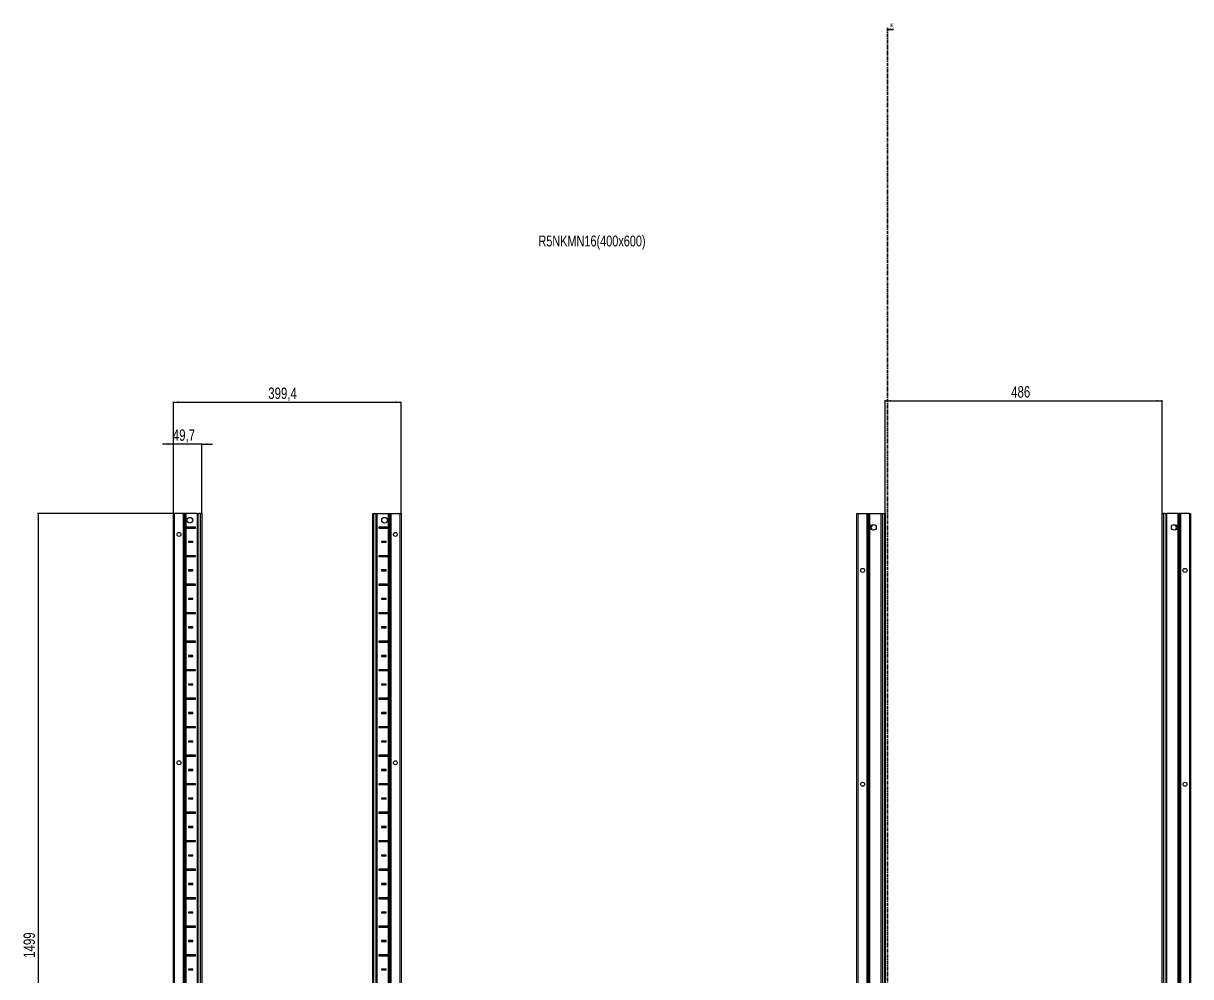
# Model space of a CAD drawing. Header units: millimetres. Extents: x -199 to 3654, y -1847 to 1507.
# Drawn here: x -199 to 1849, y -165 to 1507 of the extents above; entities that cross this region are included whole.
import ezdxf

# ---------------------------------------------------------------- set-up
doc = ezdxf.new("R2010")
doc.units = ezdxf.units.MM
doc.linetypes.add('CENTER', pattern=[10.16, 6.35, -1.27, 1.27, -1.27])
doc.layers.add('FORMAT', color=7, linetype='Continuous')
doc.styles.add('SLDTEXTSTYLE0', font='TXT', dxfattribs={"width": 0.75})
doc.dimstyles.new('SLDDIMSTYLE0', dxfattribs={"dimtxt": 20, "dimasz": 10, "dimexe": 0, "dimexo": 0.0625, "dimgap": 5, "dimtad": 2, "dimdec": 1, "dimrnd": 1e-09, "dimzin": 12, "dimdsep": 46, "dimtxsty": 'SLDTEXTSTYLE0', "dimsah": 1, "dimcen": 0.09, "dimadec": 0, "dimazin": 3, "dimtfac": 1, "dimtofl": 0, "dimtmove": 0, "dimatfit": 3, "dimfxl": 0, "dimfrac": 2, "dimtolj": 1, "dimtzin": 12, "dimarcsym": 0})
doc.dimstyles.new('SLDDIMSTYLE1', dxfattribs={"dimtxt": 20, "dimasz": 10, "dimexe": 0, "dimexo": 0.0625, "dimgap": 5, "dimtad": 2, "dimdec": 1, "dimrnd": 1e-09, "dimzin": 12, "dimdsep": 46, "dimtxsty": 'SLDTEXTSTYLE0', "dimsah": 1, "dimcen": 0.09, "dimadec": 0, "dimazin": 3, "dimtfac": 1, "dimtmove": 0, "dimatfit": 0, "dimfxl": 0, "dimfrac": 2, "dimtolj": 1, "dimtzin": 12, "dimarcsym": 0})

# ---------------------------------------------------------------- blocks, each defined once
blk = doc.blocks.new('_D')
at = {"layer": 'FORMAT'}
for p, q in [((86.4, 647.2), (-174.2, 647.2)), ((-173.2, 647.2), (-173.2, -851.8)), ((86.4, -851.8), (-174.2, -851.8))]:
    blk.add_line(p, q, dxfattribs=at)
for points in [[(-173.2, 647.2), (-174.7, 637.2), (-171.6, 637.2)], [(-173.2, -851.8), (-171.6, -841.8), (-174.7, -841.8)]]:
    blk.add_solid(points, dxfattribs=at)
at = {"layer": 'FORMAT', "insert": (-198.9, -131.8), "char_height": 20, "attachment_point": 1, "rotation": 90, "style": 'SLDTEXTSTYLE0'}
blk.add_mtext('1499', dxfattribs=at)
blk = doc.blocks.new('_D_1')
at = {"layer": 'FORMAT'}
for p, q in [((64, 647.2), (64, 843.6)), ((64, 842.6), (463.4, 842.6)), ((463.4, 647.2), (463.4, 843.6))]:
    blk.add_line(p, q, dxfattribs=at)
for points in [[(64, 842.6), (74, 841.1), (74, 844.2)], [(463.4, 842.6), (453.4, 844.2), (453.4, 841.1)]]:
    blk.add_solid(points, dxfattribs=at)
at = {"layer": 'FORMAT', "insert": (230.4, 868.4), "char_height": 20, "attachment_point": 1, "style": 'SLDTEXTSTYLE0'}
blk.add_mtext('399,4', dxfattribs=at)
blk = doc.blocks.new('_D_2')
at = {"layer": 'FORMAT'}
for p, q in [((64, 769.2), (44.7, 769.2)), ((64, 647.2), (64, 770.2)), ((113.7, 769.2), (64, 769.2)), ((113.7, 647.2), (113.7, 770.2)), ((113.7, 769.2), (132.9, 769.2))]:
    blk.add_line(p, q, dxfattribs=at)
for points in [[(64, 769.2), (54, 770.7), (54, 767.7)], [(113.7, 769.2), (123.7, 767.7), (123.7, 770.7)]]:
    blk.add_solid(points, dxfattribs=at)
at = {"layer": 'FORMAT', "insert": (63, 795), "char_height": 20, "attachment_point": 1, "style": 'SLDTEXTSTYLE0'}
blk.add_mtext('49,7', dxfattribs=at)
blk = doc.blocks.new('_D_4')
at = {"layer": 'FORMAT'}
for p, q in [((1313, 647.2), (1313, 846)), ((1313, 845), (1799, 845)), ((1799, 647.2), (1799, 846))]:
    blk.add_line(p, q, dxfattribs=at)
for points in [[(1313, 845), (1323, 843.5), (1323, 846.5)], [(1799, 845), (1789, 846.5), (1789, 843.5)]]:
    blk.add_solid(points, dxfattribs=at)
at = {"layer": 'FORMAT', "insert": (1533.8, 870.8), "char_height": 20, "attachment_point": 1, "style": 'SLDTEXTSTYLE0'}
blk.add_mtext('486', dxfattribs=at)

msp = doc.modelspace()

# ---------------------------------------------------------------- linework, layer by layer
at = {"color": 7, "linetype": 'CENTER', "lineweight": 35}
msp.add_line((1316.72, 1499.09), (1316.72, -1103.67), dxfattribs=at)
at = {"color": 7, "linetype": 'Continuous', "lineweight": 35}
msp.add_line((1327.36, 1496.09), (1316.72, 1496.09), dxfattribs=at)
at = {"color": 7, "linetype": 'Continuous', "lineweight": 25}
for p, q in [((63.98, -851.79), (63.98, 647.21)), ((63.98, 647.21), (65.98, 647.21)), ((81.33, 647.21), (65.98, 647.21)), ((81.33, 647.21), (81.98, 647.21)), ((81.98, -851.79), (81.98, 647.21)), ((81.98, 647.21), (82.56, 647.21)), ((83.77, 647.21), (82.56, 647.21)), ((83.77, -851.79), (83.77, 647.21)), ((83.8, 647.21), (83.77, 647.21)), ((83.8, -851.79), (83.8, 647.21)), ((85.01, 647.21), (83.8, 647.21)), ((85.01, 647.21), (86.42, 647.21)), ((105.83, 647.21), (86.42, 647.21)), ((105.83, 647.21), (106.48, 647.21)), ((106.48, -851.79), (106.48, 647.21)), ((106.48, 647.21), (108.48, 647.21)), ((111.68, 647.21), (108.48, 647.21)), ((111.68, 647.21), (113.68, 647.21)), ((113.68, 647.21), (113.68, -851.79)), ((413.68, -851.79), (413.68, 647.21)), ((413.68, 647.21), (415.68, 647.21)), ((415.68, 647.21), (418.88, 647.21)), ((418.88, 647.21), (420.88, 647.21)), ((420.88, 647.21), (420.88, -851.79)), ((420.88, 647.21), (421.53, 647.21)), ((421.53, 647.21), (440.93, 647.21)), ((440.93, 647.21), (442.34, 647.21)), ((442.34, 647.21), (443.55, 647.21)), ((443.55, 647.21), (443.55, -851.79)), ((443.55, 647.21), (443.58, 647.21)), ((443.58, 647.21), (443.58, -851.79)), ((443.58, 647.21), (444.79, 647.21)), ((444.79, 647.21), (445.38, 647.21)), ((445.38, 647.21), (445.38, -851.79)), ((445.38, 647.21), (446.03, 647.21)), ((446.03, 647.21), (461.38, 647.21)), ((461.38, 647.21), (463.38, 647.21)), ((463.38, 647.21), (463.38, -851.79)), ((1263.29, -851.79), (1263.29, 647.21)), ((1263.29, 647.21), (1265.29, 647.21)), ((1265.29, 647.21), (1280.64, 647.21)), ((1280.64, 647.21), (1281.29, 647.21)), ((1281.29, 623.46), (1281.29, 647.21)), ((1281.29, 647.21), (1281.87, 647.21)), ((1281.87, 647.21), (1283.08, 647.21)), ((1283.08, 647.21), (1283.08, -851.79)), ((1283.08, 647.21), (1283.11, 647.21)), ((1283.11, 647.21), (1283.11, -851.79)), ((1283.11, 647.21), (1284.32, 647.21)), ((1284.32, 647.21), (1285.73, 647.21)), ((1285.73, 647.21), (1305.14, 647.21)), ((1305.14, 647.21), (1305.79, 647.21)), ((1305.79, -851.79), (1305.79, 647.21)), ((1305.79, 647.21), (1307.79, 647.21)), ((1307.79, 647.21), (1310.99, 647.21)), ((1310.99, 647.21), (1312.99, 647.21)), ((1312.99, 647.21), (1312.99, -851.79)), ((1798.99, -851.79), (1798.99, 647.21)), ((1798.99, 647.21), (1800.99, 647.21)), ((1804.19, 647.21), (1800.99, 647.21)), ((1804.19, 647.21), (1806.19, 647.21)), ((1806.19, 647.21), (1806.19, -851.79)), ((1806.19, 647.21), (1806.84, 647.21)), ((1826.24, 647.21), (1806.84, 647.21)), ((1826.24, 647.21), (1827.65, 647.21)), ((1828.86, 647.21), (1827.65, 647.21)), ((1828.86, -851.79), (1828.86, 647.21)), ((1828.89, 647.21), (1828.86, 647.21)), ((1828.89, -851.79), (1828.89, 647.21)), ((1830.1, 647.21), (1828.89, 647.21)), ((1830.1, 647.21), (1830.69, 647.21)), ((1830.69, 647.21), (1830.69, 623.46)), ((1830.69, 647.21), (1831.34, 647.21)), ((1846.69, 647.21), (1831.34, 647.21)), ((1846.69, 647.21), (1848.69, 647.21)), ((1848.69, 647.21), (1848.69, -851.79)), ((85.93, 623.35), (85.93, 622.06)), ((86.58, 622.71), (85.93, 623.35)), ((86.58, 622.71), (85.93, 622.06)), ((102.83, 623.46), (86.42, 623.46)), ((86.42, 621.96), (102.83, 621.96)), ((102.08, 622.71), (86.58, 622.71)), ((102.08, 622.71), (102.83, 623.46)), ((102.08, 622.71), (102.83, 621.96)), ((102.83, 621.96), (102.83, 623.46)), ((440.93, 623.46), (424.53, 623.46)), ((424.53, 623.46), (424.53, 621.96)), ((425.28, 622.71), (424.53, 623.46)), ((425.28, 622.71), (424.53, 621.96)), ((424.53, 621.96), (440.93, 621.96)), ((425.28, 622.71), (440.78, 622.71)), ((440.78, 622.71), (441.42, 623.35)), ((440.78, 622.71), (441.42, 622.06)), ((441.42, 622.06), (441.42, 623.35)), ((1281.35, 623.35), (1281.29, 623.46)), ((1281.29, 623.46), (1281.29, 621.96)), ((1281.29, 621.96), (1281.35, 622.06)), ((1281.29, 573.46), (1281.29, 621.96)), ((1281.35, 622.06), (1281.35, 623.35)), ((1291.34, 627.73), (1291.34, 628.14)), ((1820.64, 628.14), (1820.64, 627.73)), ((1830.69, 623.46), (1830.62, 623.35)), ((1830.62, 623.35), (1830.62, 622.06)), ((1830.62, 622.06), (1830.69, 621.96)), ((1830.69, 621.96), (1830.69, 623.46)), ((1830.69, 621.96), (1830.69, 573.46)), ((98.33, 598.46), (90.33, 598.46)), ((90.33, 598.46), (90.33, 596.96)), ((91.08, 597.71), (90.33, 598.46)), ((91.08, 597.71), (90.33, 596.96)), ((90.33, 596.96), (98.33, 596.96)), ((97.58, 597.71), (91.08, 597.71)), ((97.58, 597.71), (98.33, 598.46)), ((97.58, 597.71), (98.33, 596.96)), ((98.33, 596.96), (98.33, 598.46)), ((429.78, 597.71), (429.03, 598.46)), ((437.03, 598.46), (429.03, 598.46)), ((429.03, 598.46), (429.03, 596.96)), ((429.78, 597.71), (429.03, 596.96)), ((429.03, 596.96), (437.03, 596.96)), ((429.78, 597.71), (436.28, 597.71)), ((436.28, 597.71), (437.03, 598.46)), ((436.28, 597.71), (437.03, 596.96)), ((437.03, 596.96), (437.03, 598.46)), ((102.83, 573.46), (86.42, 573.46)), ((102.08, 572.71), (102.83, 573.46)), ((102.83, 571.96), (102.83, 573.46)), ((425.28, 572.71), (424.53, 573.46)), ((440.93, 573.46), (424.53, 573.46)), ((424.53, 573.46), (424.53, 571.96)), ((1281.35, 573.35), (1281.29, 573.46)), ((1281.29, 573.46), (1281.29, 571.96)), ((1830.69, 573.46), (1830.62, 573.35)), ((1830.69, 571.96), (1830.69, 573.46)), ((85.93, 573.35), (85.93, 572.06)), ((86.58, 572.71), (85.93, 573.35)), ((86.58, 572.71), (85.93, 572.06)), ((86.42, 571.96), (102.83, 571.96)), ((102.08, 572.71), (86.58, 572.71)), ((102.08, 572.71), (102.83, 571.96)), ((425.28, 572.71), (424.53, 571.96)), ((424.53, 571.96), (440.93, 571.96)), ((425.28, 572.71), (440.78, 572.71)), ((440.78, 572.71), (441.42, 573.35)), ((440.78, 572.71), (441.42, 572.06)), ((441.42, 572.06), (441.42, 573.35)), ((1281.29, 571.96), (1281.35, 572.06)), ((1281.29, 523.46), (1281.29, 571.96)), ((1281.35, 572.06), (1281.35, 573.35)), ((1830.62, 573.35), (1830.62, 572.06)), ((1830.62, 572.06), (1830.69, 571.96)), ((1830.69, 571.96), (1830.69, 523.46)), ((98.33, 548.46), (90.33, 548.46)), ((90.33, 548.46), (90.33, 546.96)), ((91.08, 547.71), (90.33, 548.46)), ((91.08, 547.71), (90.33, 546.96)), ((90.33, 546.96), (98.33, 546.96)), ((97.58, 547.71), (91.08, 547.71)), ((97.58, 547.71), (98.33, 548.46)), ((97.58, 547.71), (98.33, 546.96)), ((98.33, 546.96), (98.33, 548.46)), ((429.78, 547.71), (429.03, 548.46)), ((429.03, 548.46), (429.03, 546.96)), ((437.03, 548.46), (429.03, 548.46)), ((429.78, 547.71), (429.03, 546.96)), ((429.03, 546.96), (437.03, 546.96)), ((429.78, 547.71), (436.28, 547.71)), ((436.28, 547.71), (437.03, 548.46)), ((436.28, 547.71), (437.03, 546.96)), ((437.03, 546.96), (437.03, 548.46)), ((85.93, 523.35), (85.93, 522.06)), ((86.58, 522.71), (85.93, 523.35)), ((86.58, 522.71), (85.93, 522.06)), ((102.83, 523.46), (86.42, 523.46)), ((86.42, 521.96), (102.83, 521.96)), ((102.08, 522.71), (86.58, 522.71)), ((102.08, 522.71), (102.83, 523.46)), ((102.08, 522.71), (102.83, 521.96)), ((102.83, 521.96), (102.83, 523.46)), ((425.28, 522.71), (424.53, 523.46)), ((440.93, 523.46), (424.53, 523.46)), ((424.53, 523.46), (424.53, 521.96)), ((425.28, 522.71), (424.53, 521.96)), ((424.53, 521.96), (440.93, 521.96)), ((425.28, 522.71), (440.78, 522.71)), ((440.78, 522.71), (441.42, 523.35)), ((440.78, 522.71), (441.42, 522.06)), ((441.42, 522.06), (441.42, 523.35)), ((1281.35, 523.35), (1281.29, 523.46)), ((1281.29, 523.46), (1281.29, 521.96)), ((1281.29, 521.96), (1281.35, 522.06)), ((1281.29, 473.46), (1281.29, 521.96)), ((1281.35, 522.06), (1281.35, 523.35)), ((1830.69, 523.46), (1830.62, 523.35)), ((1830.62, 523.35), (1830.62, 522.06)), ((1830.62, 522.06), (1830.69, 521.96)), ((1830.69, 521.96), (1830.69, 523.46)), ((1830.69, 521.96), (1830.69, 473.46)), ((98.33, 498.46), (90.33, 498.46)), ((90.33, 498.46), (90.33, 496.96)), ((91.08, 497.71), (90.33, 498.46)), ((91.08, 497.71), (90.33, 496.96)), ((90.33, 496.96), (98.33, 496.96)), ((97.58, 497.71), (91.08, 497.71)), ((97.58, 497.71), (98.33, 498.46)), ((97.58, 497.71), (98.33, 496.96)), ((98.33, 496.96), (98.33, 498.46)), ((429.78, 497.71), (429.03, 498.46)), ((437.03, 498.46), (429.03, 498.46)), ((429.03, 498.46), (429.03, 496.96)), ((429.78, 497.71), (429.03, 496.96)), ((429.03, 496.96), (437.03, 496.96)), ((429.78, 497.71), (436.28, 497.71)), ((436.28, 497.71), (437.03, 498.46)), ((436.28, 497.71), (437.03, 496.96)), ((437.03, 496.96), (437.03, 498.46)), ((85.93, 473.35), (85.93, 472.06)), ((86.58, 472.71), (85.93, 473.35)), ((86.58, 472.71), (85.93, 472.06)), ((102.83, 473.46), (86.42, 473.46)), ((86.42, 471.96), (102.83, 471.96)), ((102.08, 472.71), (86.58, 472.71)), ((102.08, 472.71), (102.83, 473.46)), ((102.08, 472.71), (102.83, 471.96)), ((102.83, 471.96), (102.83, 473.46)), ((440.93, 473.46), (424.53, 473.46)), ((424.53, 473.46), (424.53, 471.96)), ((425.28, 472.71), (424.53, 473.46)), ((425.28, 472.71), (424.53, 471.96)), ((424.53, 471.96), (440.93, 471.96)), ((425.28, 472.71), (440.78, 472.71)), ((440.78, 472.71), (441.42, 473.35)), ((440.78, 472.71), (441.42, 472.06)), ((441.42, 472.06), (441.42, 473.35)), ((1281.35, 473.35), (1281.29, 473.46)), ((1281.29, 473.46), (1281.29, 471.96)), ((1281.29, 471.96), (1281.35, 472.06)), ((1281.29, 423.46), (1281.29, 471.96)), ((1281.35, 472.06), (1281.35, 473.35)), ((1830.69, 473.46), (1830.62, 473.35)), ((1830.62, 473.35), (1830.62, 472.06)), ((1830.62, 472.06), (1830.69, 471.96)), ((1830.69, 471.96), (1830.69, 473.46)), ((1830.69, 471.96), (1830.69, 423.46)), ((98.33, 448.46), (90.33, 448.46)), ((90.33, 448.46), (90.33, 446.96)), ((91.08, 447.71), (90.33, 448.46)), ((91.08, 447.71), (90.33, 446.96)), ((90.33, 446.96), (98.33, 446.96)), ((97.58, 447.71), (91.08, 447.71)), ((97.58, 447.71), (98.33, 448.46)), ((97.58, 447.71), (98.33, 446.96)), ((98.33, 446.96), (98.33, 448.46)), ((437.03, 448.46), (429.03, 448.46)), ((429.03, 448.46), (429.03, 446.96)), ((429.78, 447.71), (429.03, 448.46)), ((429.78, 447.71), (429.03, 446.96)), ((429.03, 446.96), (437.03, 446.96)), ((429.78, 447.71), (436.28, 447.71)), ((436.28, 447.71), (437.03, 448.46)), ((436.28, 447.71), (437.03, 446.96)), ((437.03, 446.96), (437.03, 448.46)), ((85.93, 423.35), (85.93, 422.06)), ((86.58, 422.71), (85.93, 423.35)), ((86.58, 422.71), (85.93, 422.06)), ((102.83, 423.46), (86.42, 423.46)), ((86.42, 421.96), (102.83, 421.96)), ((102.08, 422.71), (86.58, 422.71)), ((102.08, 422.71), (102.83, 423.46)), ((102.08, 422.71), (102.83, 421.96)), ((102.83, 421.96), (102.83, 423.46)), ((440.93, 423.46), (424.53, 423.46)), ((424.53, 423.46), (424.53, 421.96)), ((425.28, 422.71), (424.53, 423.46)), ((425.28, 422.71), (424.53, 421.96)), ((424.53, 421.96), (440.93, 421.96)), ((425.28, 422.71), (440.78, 422.71)), ((440.78, 422.71), (441.42, 423.35)), ((440.78, 422.71), (441.42, 422.06)), ((441.42, 422.06), (441.42, 423.35)), ((1281.35, 423.35), (1281.29, 423.46)), ((1281.29, 423.46), (1281.29, 421.96)), ((1281.29, 421.96), (1281.35, 422.06)), ((1281.29, 373.46), (1281.29, 421.96)), ((1281.35, 422.06), (1281.35, 423.35)), ((1830.69, 423.46), (1830.62, 423.35)), ((1830.62, 423.35), (1830.62, 422.06)), ((1830.62, 422.06), (1830.69, 421.96)), ((1830.69, 421.96), (1830.69, 423.46)), ((1830.69, 421.96), (1830.69, 373.46)), ((98.33, 398.46), (90.33, 398.46)), ((90.33, 398.46), (90.33, 396.96)), ((91.08, 397.71), (90.33, 398.46)), ((91.08, 397.71), (90.33, 396.96)), ((90.33, 396.96), (98.33, 396.96)), ((97.58, 397.71), (91.08, 397.71)), ((97.58, 397.71), (98.33, 398.46)), ((97.58, 397.71), (98.33, 396.96)), ((98.33, 396.96), (98.33, 398.46)), ((437.03, 398.46), (429.03, 398.46)), ((429.03, 398.46), (429.03, 396.96)), ((429.78, 397.71), (429.03, 398.46)), ((429.78, 397.71), (429.03, 396.96)), ((429.03, 396.96), (437.03, 396.96)), ((429.78, 397.71), (436.28, 397.71)), ((436.28, 397.71), (437.03, 398.46)), ((436.28, 397.71), (437.03, 396.96)), ((437.03, 396.96), (437.03, 398.46)), ((85.93, 373.35), (85.93, 372.06)), ((86.58, 372.71), (85.93, 373.35)), ((86.58, 372.71), (85.93, 372.06)), ((102.83, 373.46), (86.42, 373.46)), ((86.42, 371.96), (102.83, 371.96)), ((102.08, 372.71), (86.58, 372.71)), ((102.08, 372.71), (102.83, 373.46)), ((102.08, 372.71), (102.83, 371.96)), ((102.83, 371.96), (102.83, 373.46)), ((440.93, 373.46), (424.53, 373.46)), ((424.53, 373.46), (424.53, 371.96)), ((425.28, 372.71), (424.53, 373.46)), ((425.28, 372.71), (424.53, 371.96)), ((424.53, 371.96), (440.93, 371.96)), ((425.28, 372.71), (440.78, 372.71)), ((440.78, 372.71), (441.42, 373.35)), ((440.78, 372.71), (441.42, 372.06)), ((441.42, 372.06), (441.42, 373.35)), ((1281.35, 373.35), (1281.29, 373.46)), ((1281.29, 373.46), (1281.29, 371.96)), ((1281.29, 371.96), (1281.35, 372.06)), ((1281.29, 323.46), (1281.29, 371.96)), ((1281.35, 372.06), (1281.35, 373.35)), ((1830.69, 373.46), (1830.62, 373.35)), ((1830.62, 373.35), (1830.62, 372.06)), ((1830.62, 372.06), (1830.69, 371.96)), ((1830.69, 371.96), (1830.69, 373.46)), ((1830.69, 371.96), (1830.69, 323.46)), ((98.33, 348.46), (90.33, 348.46)), ((90.33, 348.46), (90.33, 346.96)), ((91.08, 347.71), (90.33, 348.46)), ((97.58, 347.71), (98.33, 348.46)), ((98.33, 346.96), (98.33, 348.46)), ((437.03, 348.46), (429.03, 348.46)), ((429.03, 348.46), (429.03, 346.96)), ((429.78, 347.71), (429.03, 348.46)), ((436.28, 347.71), (437.03, 348.46)), ((437.03, 346.96), (437.03, 348.46)), ((91.08, 347.71), (90.33, 346.96)), ((90.33, 346.96), (98.33, 346.96)), ((97.58, 347.71), (91.08, 347.71)), ((97.58, 347.71), (98.33, 346.96)), ((429.78, 347.71), (429.03, 346.96)), ((429.03, 346.96), (437.03, 346.96)), ((429.78, 347.71), (436.28, 347.71)), ((436.28, 347.71), (437.03, 346.96)), ((85.93, 323.35), (85.93, 322.06)), ((86.58, 322.71), (85.93, 323.35)), ((86.58, 322.71), (85.93, 322.06)), ((102.83, 323.46), (86.42, 323.46)), ((86.42, 321.96), (102.83, 321.96)), ((102.08, 322.71), (86.58, 322.71)), ((102.08, 322.71), (102.83, 323.46)), ((102.08, 322.71), (102.83, 321.96)), ((102.83, 321.96), (102.83, 323.46)), ((440.93, 323.46), (424.53, 323.46)), ((424.53, 323.46), (424.53, 321.96)), ((425.28, 322.71), (424.53, 323.46)), ((425.28, 322.71), (424.53, 321.96)), ((424.53, 321.96), (440.93, 321.96)), ((425.28, 322.71), (440.78, 322.71)), ((440.78, 322.71), (441.42, 323.35)), ((440.78, 322.71), (441.42, 322.06)), ((441.42, 322.06), (441.42, 323.35)), ((1281.35, 323.35), (1281.29, 323.46)), ((1281.29, 323.46), (1281.29, 321.96)), ((1281.29, 321.96), (1281.35, 322.06)), ((1281.29, 273.46), (1281.29, 321.96)), ((1281.35, 322.06), (1281.35, 323.35)), ((1830.69, 323.46), (1830.62, 323.35)), ((1830.62, 323.35), (1830.62, 322.06)), ((1830.62, 322.06), (1830.69, 321.96)), ((1830.69, 321.96), (1830.69, 323.46)), ((1830.69, 321.96), (1830.69, 273.46)), ((98.33, 298.46), (90.33, 298.46)), ((90.33, 298.46), (90.33, 296.96)), ((91.08, 297.71), (90.33, 298.46)), ((91.08, 297.71), (90.33, 296.96)), ((90.33, 296.96), (98.33, 296.96)), ((97.58, 297.71), (91.08, 297.71)), ((97.58, 297.71), (98.33, 298.46)), ((97.58, 297.71), (98.33, 296.96)), ((98.33, 296.96), (98.33, 298.46)), ((437.03, 298.46), (429.03, 298.46)), ((429.03, 298.46), (429.03, 296.96)), ((429.78, 297.71), (429.03, 298.46)), ((429.78, 297.71), (429.03, 296.96)), ((429.03, 296.96), (437.03, 296.96)), ((429.78, 297.71), (436.28, 297.71)), ((436.28, 297.71), (437.03, 298.46)), ((436.28, 297.71), (437.03, 296.96)), ((437.03, 296.96), (437.03, 298.46)), ((85.93, 273.35), (85.93, 272.06)), ((86.58, 272.71), (85.93, 273.35)), ((86.58, 272.71), (85.93, 272.06)), ((102.83, 273.46), (86.42, 273.46)), ((86.42, 271.96), (102.83, 271.96)), ((102.08, 272.71), (86.58, 272.71)), ((102.08, 272.71), (102.83, 273.46)), ((102.08, 272.71), (102.83, 271.96)), ((102.83, 271.96), (102.83, 273.46)), ((440.93, 273.46), (424.53, 273.46)), ((424.53, 273.46), (424.53, 271.96)), ((425.28, 272.71), (424.53, 273.46)), ((425.28, 272.71), (424.53, 271.96)), ((424.53, 271.96), (440.93, 271.96)), ((425.28, 272.71), (440.78, 272.71)), ((440.78, 272.71), (441.42, 273.35)), ((440.78, 272.71), (441.42, 272.06)), ((441.42, 272.06), (441.42, 273.35)), ((1281.35, 273.35), (1281.29, 273.46)), ((1281.29, 273.46), (1281.29, 271.96)), ((1281.29, 271.96), (1281.35, 272.06)), ((1281.29, 223.46), (1281.29, 271.96)), ((1281.35, 272.06), (1281.35, 273.35)), ((1830.69, 273.46), (1830.62, 273.35)), ((1830.62, 273.35), (1830.62, 272.06)), ((1830.62, 272.06), (1830.69, 271.96)), ((1830.69, 271.96), (1830.69, 273.46)), ((1830.69, 271.96), (1830.69, 223.46)), ((98.33, 248.46), (90.33, 248.46)), ((90.33, 248.46), (90.33, 246.96)), ((91.08, 247.71), (90.33, 248.46)), ((91.08, 247.71), (90.33, 246.96)), ((90.33, 246.96), (98.33, 246.96)), ((97.58, 247.71), (91.08, 247.71)), ((97.58, 247.71), (98.33, 248.46)), ((97.58, 247.71), (98.33, 246.96)), ((98.33, 246.96), (98.33, 248.46)), ((437.03, 248.46), (429.03, 248.46)), ((429.03, 248.46), (429.03, 246.96)), ((429.78, 247.71), (429.03, 248.46)), ((429.78, 247.71), (429.03, 246.96)), ((429.03, 246.96), (437.03, 246.96)), ((429.78, 247.71), (436.28, 247.71)), ((436.28, 247.71), (437.03, 248.46)), ((436.28, 247.71), (437.03, 246.96)), ((437.03, 246.96), (437.03, 248.46)), ((85.93, 223.35), (85.93, 222.06)), ((86.58, 222.71), (85.93, 223.35)), ((86.58, 222.71), (85.93, 222.06)), ((102.83, 223.46), (86.42, 223.46)), ((86.42, 221.96), (102.83, 221.96)), ((102.08, 222.71), (86.58, 222.71)), ((102.08, 222.71), (102.83, 223.46)), ((102.08, 222.71), (102.83, 221.96)), ((102.83, 221.96), (102.83, 223.46)), ((440.93, 223.46), (424.53, 223.46)), ((424.53, 223.46), (424.53, 221.96)), ((425.28, 222.71), (424.53, 223.46)), ((425.28, 222.71), (424.53, 221.96)), ((424.53, 221.96), (440.93, 221.96)), ((425.28, 222.71), (440.78, 222.71)), ((440.78, 222.71), (441.42, 223.35)), ((440.78, 222.71), (441.42, 222.06)), ((441.42, 222.06), (441.42, 223.35)), ((1281.35, 223.35), (1281.29, 223.46)), ((1281.29, 223.46), (1281.29, 221.96)), ((1281.29, 221.96), (1281.35, 222.06)), ((1281.29, 173.46), (1281.29, 221.96)), ((1281.35, 222.06), (1281.35, 223.35)), ((1830.69, 223.46), (1830.62, 223.35)), ((1830.62, 223.35), (1830.62, 222.06)), ((1830.62, 222.06), (1830.69, 221.96)), ((1830.69, 221.96), (1830.69, 223.46)), ((1830.69, 221.96), (1830.69, 173.46)), ((98.33, 198.46), (90.33, 198.46)), ((90.33, 198.46), (90.33, 196.96)), ((91.08, 197.71), (90.33, 198.46)), ((91.08, 197.71), (90.33, 196.96)), ((90.33, 196.96), (98.33, 196.96)), ((97.58, 197.71), (91.08, 197.71)), ((97.58, 197.71), (98.33, 198.46)), ((97.58, 197.71), (98.33, 196.96)), ((98.33, 196.96), (98.33, 198.46)), ((437.03, 198.46), (429.03, 198.46)), ((429.03, 198.46), (429.03, 196.96)), ((429.78, 197.71), (429.03, 198.46)), ((429.78, 197.71), (429.03, 196.96)), ((429.03, 196.96), (437.03, 196.96)), ((429.78, 197.71), (436.28, 197.71)), ((436.28, 197.71), (437.03, 198.46)), ((436.28, 197.71), (437.03, 196.96)), ((437.03, 196.96), (437.03, 198.46)), ((85.93, 173.35), (85.93, 172.06)), ((86.58, 172.71), (85.93, 173.35)), ((86.58, 172.71), (85.93, 172.06)), ((102.83, 173.46), (86.42, 173.46)), ((86.42, 171.96), (102.83, 171.96)), ((102.08, 172.71), (86.58, 172.71)), ((102.08, 172.71), (102.83, 173.46)), ((102.08, 172.71), (102.83, 171.96)), ((102.83, 171.96), (102.83, 173.46)), ((440.93, 173.46), (424.53, 173.46)), ((424.53, 173.46), (424.53, 171.96)), ((425.28, 172.71), (424.53, 173.46)), ((425.28, 172.71), (424.53, 171.96)), ((424.53, 171.96), (440.93, 171.96)), ((425.28, 172.71), (440.78, 172.71)), ((440.78, 172.71), (441.42, 173.35)), ((440.78, 172.71), (441.42, 172.06)), ((441.42, 172.06), (441.42, 173.35)), ((1281.35, 173.35), (1281.29, 173.46)), ((1281.29, 173.46), (1281.29, 171.96)), ((1281.29, 171.96), (1281.35, 172.06)), ((1281.29, 123.46), (1281.29, 171.96)), ((1281.35, 172.06), (1281.35, 173.35)), ((1830.69, 173.46), (1830.62, 173.35)), ((1830.62, 173.35), (1830.62, 172.06)), ((1830.62, 172.06), (1830.69, 171.96)), ((1830.69, 171.96), (1830.69, 173.46)), ((1830.69, 171.96), (1830.69, 123.46)), ((98.33, 148.46), (90.33, 148.46)), ((90.33, 148.46), (90.33, 146.96)), ((91.08, 147.71), (90.33, 148.46)), ((91.08, 147.71), (90.33, 146.96)), ((90.33, 146.96), (98.33, 146.96)), ((97.58, 147.71), (91.08, 147.71)), ((97.58, 147.71), (98.33, 148.46)), ((97.58, 147.71), (98.33, 146.96)), ((98.33, 146.96), (98.33, 148.46)), ((437.03, 148.46), (429.03, 148.46)), ((429.03, 148.46), (429.03, 146.96)), ((429.78, 147.71), (429.03, 148.46)), ((429.78, 147.71), (429.03, 146.96)), ((429.03, 146.96), (437.03, 146.96)), ((429.78, 147.71), (436.28, 147.71)), ((436.28, 147.71), (437.03, 148.46)), ((436.28, 147.71), (437.03, 146.96)), ((437.03, 146.96), (437.03, 148.46)), ((85.93, 123.35), (85.93, 122.06)), ((86.58, 122.71), (85.93, 123.35)), ((102.83, 123.46), (86.42, 123.46)), ((102.08, 122.71), (102.83, 123.46)), ((102.83, 121.96), (102.83, 123.46)), ((440.93, 123.46), (424.53, 123.46)), ((424.53, 123.46), (424.53, 121.96)), ((425.28, 122.71), (424.53, 123.46)), ((440.78, 122.71), (441.42, 123.35)), ((441.42, 122.06), (441.42, 123.35)), ((1281.35, 123.35), (1281.29, 123.46)), ((1281.29, 123.46), (1281.29, 121.96)), ((1281.35, 122.06), (1281.35, 123.35)), ((1830.69, 123.46), (1830.62, 123.35)), ((1830.62, 123.35), (1830.62, 122.06)), ((1830.69, 121.96), (1830.69, 123.46)), ((86.58, 122.71), (85.93, 122.06)), ((86.42, 121.96), (102.83, 121.96)), ((102.08, 122.71), (86.58, 122.71)), ((102.08, 122.71), (102.83, 121.96)), ((425.28, 122.71), (424.53, 121.96)), ((424.53, 121.96), (440.93, 121.96)), ((425.28, 122.71), (440.78, 122.71)), ((440.78, 122.71), (441.42, 122.06)), ((1281.29, 121.96), (1281.35, 122.06)), ((1281.29, 73.46), (1281.29, 121.96)), ((1830.62, 122.06), (1830.69, 121.96)), ((1830.69, 121.96), (1830.69, 73.46)), ((98.33, 98.46), (90.33, 98.46)), ((90.33, 98.46), (90.33, 96.96)), ((91.08, 97.71), (90.33, 98.46)), ((91.08, 97.71), (90.33, 96.96)), ((90.33, 96.96), (98.33, 96.96)), ((97.58, 97.71), (91.08, 97.71)), ((97.58, 97.71), (98.33, 98.46)), ((97.58, 97.71), (98.33, 96.96)), ((98.33, 96.96), (98.33, 98.46)), ((437.03, 98.46), (429.03, 98.46)), ((429.03, 98.46), (429.03, 96.96)), ((429.78, 97.71), (429.03, 98.46)), ((429.78, 97.71), (429.03, 96.96)), ((429.03, 96.96), (437.03, 96.96)), ((429.78, 97.71), (436.28, 97.71)), ((436.28, 97.71), (437.03, 98.46)), ((436.28, 97.71), (437.03, 96.96)), ((437.03, 96.96), (437.03, 98.46)), ((85.93, 73.35), (85.93, 72.06)), ((86.58, 72.71), (85.93, 73.35)), ((86.58, 72.71), (85.93, 72.06)), ((102.83, 73.46), (86.42, 73.46)), ((86.42, 71.96), (102.83, 71.96)), ((102.08, 72.71), (86.58, 72.71)), ((102.08, 72.71), (102.83, 73.46)), ((102.08, 72.71), (102.83, 71.96)), ((102.83, 71.96), (102.83, 73.46)), ((440.93, 73.46), (424.53, 73.46)), ((424.53, 73.46), (424.53, 71.96)), ((425.28, 72.71), (424.53, 73.46)), ((425.28, 72.71), (424.53, 71.96)), ((424.53, 71.96), (440.93, 71.96)), ((425.28, 72.71), (440.78, 72.71)), ((440.78, 72.71), (441.42, 73.35)), ((440.78, 72.71), (441.42, 72.06)), ((441.42, 72.06), (441.42, 73.35)), ((1281.35, 73.35), (1281.29, 73.46)), ((1281.29, 73.46), (1281.29, 71.96)), ((1281.29, 71.96), (1281.35, 72.06)), ((1281.29, 23.46), (1281.29, 71.96)), ((1281.35, 72.06), (1281.35, 73.35)), ((1830.69, 73.46), (1830.62, 73.35)), ((1830.62, 73.35), (1830.62, 72.06)), ((1830.62, 72.06), (1830.69, 71.96)), ((1830.69, 71.96), (1830.69, 73.46)), ((1830.69, 71.96), (1830.69, 23.46)), ((98.33, 48.46), (90.33, 48.46)), ((90.33, 48.46), (90.33, 46.96)), ((91.08, 47.71), (90.33, 48.46)), ((91.08, 47.71), (90.33, 46.96)), ((90.33, 46.96), (98.33, 46.96)), ((97.58, 47.71), (91.08, 47.71)), ((97.58, 47.71), (98.33, 48.46)), ((97.58, 47.71), (98.33, 46.96)), ((98.33, 46.96), (98.33, 48.46)), ((437.03, 48.46), (429.03, 48.46)), ((429.03, 48.46), (429.03, 46.96)), ((429.78, 47.71), (429.03, 48.46)), ((429.78, 47.71), (429.03, 46.96)), ((429.03, 46.96), (437.03, 46.96)), ((429.78, 47.71), (436.28, 47.71)), ((436.28, 47.71), (437.03, 48.46)), ((436.28, 47.71), (437.03, 46.96)), ((437.03, 46.96), (437.03, 48.46)), ((85.93, 23.35), (85.93, 22.06)), ((86.58, 22.71), (85.93, 23.35)), ((86.58, 22.71), (85.93, 22.06)), ((102.83, 23.46), (86.42, 23.46)), ((86.42, 21.96), (102.83, 21.96)), ((102.08, 22.71), (86.58, 22.71)), ((102.08, 22.71), (102.83, 23.46)), ((102.08, 22.71), (102.83, 21.96)), ((102.83, 21.96), (102.83, 23.46)), ((440.93, 23.46), (424.53, 23.46)), ((424.53, 23.46), (424.53, 21.96)), ((425.28, 22.71), (424.53, 23.46)), ((425.28, 22.71), (424.53, 21.96)), ((424.53, 21.96), (440.93, 21.96)), ((425.28, 22.71), (440.78, 22.71)), ((440.78, 22.71), (441.42, 23.35)), ((440.78, 22.71), (441.42, 22.06)), ((441.42, 22.06), (441.42, 23.35)), ((1281.35, 23.35), (1281.29, 23.46)), ((1281.29, 23.46), (1281.29, 21.96)), ((1281.29, 21.96), (1281.35, 22.06)), ((1281.29, -26.54), (1281.29, 21.96)), ((1281.35, 22.06), (1281.35, 23.35)), ((1830.69, 23.46), (1830.62, 23.35)), ((1830.62, 23.35), (1830.62, 22.06)), ((1830.62, 22.06), (1830.69, 21.96)), ((1830.69, 21.96), (1830.69, 23.46)), ((1830.69, 21.96), (1830.69, -26.54)), ((98.33, -1.54), (90.33, -1.54)), ((90.33, -1.54), (90.33, -3.04)), ((91.08, -2.29), (90.33, -1.54)), ((91.08, -2.29), (90.33, -3.04)), ((90.33, -3.04), (98.33, -3.04)), ((97.58, -2.29), (91.08, -2.29)), ((97.58, -2.29), (98.33, -1.54)), ((97.58, -2.29), (98.33, -3.04)), ((98.33, -3.04), (98.33, -1.54)), ((437.03, -1.54), (429.03, -1.54)), ((429.03, -1.54), (429.03, -3.04)), ((429.78, -2.29), (429.03, -1.54)), ((429.78, -2.29), (429.03, -3.04)), ((429.03, -3.04), (437.03, -3.04)), ((429.78, -2.29), (436.28, -2.29)), ((436.28, -2.29), (437.03, -1.54)), ((436.28, -2.29), (437.03, -3.04)), ((437.03, -3.04), (437.03, -1.54)), ((85.93, -26.65), (85.93, -27.94)), ((86.58, -27.29), (85.93, -26.65)), ((86.58, -27.29), (85.93, -27.94)), ((102.83, -26.54), (86.42, -26.54)), ((86.42, -28.04), (102.83, -28.04)), ((102.08, -27.29), (86.58, -27.29)), ((102.08, -27.29), (102.83, -26.54)), ((102.08, -27.29), (102.83, -28.04)), ((102.83, -28.04), (102.83, -26.54)), ((440.93, -26.54), (424.53, -26.54)), ((424.53, -26.54), (424.53, -28.04)), ((425.28, -27.29), (424.53, -26.54)), ((425.28, -27.29), (424.53, -28.04)), ((424.53, -28.04), (440.93, -28.04)), ((425.28, -27.29), (440.78, -27.29)), ((440.78, -27.29), (441.42, -26.65)), ((440.78, -27.29), (441.42, -27.94)), ((441.42, -27.94), (441.42, -26.65)), ((1281.35, -26.65), (1281.29, -26.54)), ((1281.29, -26.54), (1281.29, -28.04)), ((1281.29, -28.04), (1281.35, -27.94)), ((1281.29, -76.54), (1281.29, -28.04)), ((1281.35, -27.94), (1281.35, -26.65)), ((1830.69, -26.54), (1830.62, -26.65)), ((1830.62, -26.65), (1830.62, -27.94)), ((1830.62, -27.94), (1830.69, -28.04)), ((1830.69, -28.04), (1830.69, -26.54)), ((1830.69, -28.04), (1830.69, -76.54)), ((98.33, -51.54), (90.33, -51.54)), ((90.33, -51.54), (90.33, -53.04)), ((91.08, -52.29), (90.33, -51.54)), ((91.08, -52.29), (90.33, -53.04)), ((90.33, -53.04), (98.33, -53.04)), ((97.58, -52.29), (91.08, -52.29)), ((97.58, -52.29), (98.33, -51.54)), ((97.58, -52.29), (98.33, -53.04)), ((98.33, -53.04), (98.33, -51.54)), ((437.03, -51.54), (429.03, -51.54)), ((429.03, -51.54), (429.03, -53.04)), ((429.78, -52.29), (429.03, -51.54)), ((429.78, -52.29), (429.03, -53.04)), ((429.03, -53.04), (437.03, -53.04)), ((429.78, -52.29), (436.28, -52.29)), ((436.28, -52.29), (437.03, -51.54)), ((436.28, -52.29), (437.03, -53.04)), ((437.03, -53.04), (437.03, -51.54)), ((85.93, -76.65), (85.93, -77.94)), ((86.58, -77.29), (85.93, -76.65)), ((86.58, -77.29), (85.93, -77.94)), ((102.83, -76.54), (86.42, -76.54)), ((86.42, -78.04), (102.83, -78.04)), ((102.08, -77.29), (86.58, -77.29)), ((102.08, -77.29), (102.83, -76.54)), ((102.08, -77.29), (102.83, -78.04)), ((102.83, -78.04), (102.83, -76.54)), ((440.93, -76.54), (424.53, -76.54)), ((424.53, -76.54), (424.53, -78.04)), ((425.28, -77.29), (424.53, -76.54)), ((425.28, -77.29), (424.53, -78.04)), ((424.53, -78.04), (440.93, -78.04)), ((425.28, -77.29), (440.78, -77.29)), ((440.78, -77.29), (441.42, -76.65)), ((440.78, -77.29), (441.42, -77.94)), ((441.42, -77.94), (441.42, -76.65)), ((1281.35, -76.65), (1281.29, -76.54)), ((1281.29, -76.54), (1281.29, -78.04)), ((1281.29, -78.04), (1281.35, -77.94)), ((1281.29, -126.54), (1281.29, -78.04)), ((1281.35, -77.94), (1281.35, -76.65)), ((1830.69, -76.54), (1830.62, -76.65)), ((1830.62, -76.65), (1830.62, -77.94)), ((1830.62, -77.94), (1830.69, -78.04)), ((1830.69, -78.04), (1830.69, -76.54)), ((1830.69, -78.04), (1830.69, -126.54)), ((98.33, -101.54), (90.33, -101.54)), ((90.33, -101.54), (90.33, -103.04)), ((91.08, -102.29), (90.33, -101.54)), ((91.08, -102.29), (90.33, -103.04)), ((97.58, -102.29), (91.08, -102.29)), ((97.58, -102.29), (98.33, -101.54)), ((97.58, -102.29), (98.33, -103.04)), ((98.33, -103.04), (98.33, -101.54)), ((437.03, -101.54), (429.03, -101.54)), ((429.03, -101.54), (429.03, -103.04)), ((429.78, -102.29), (429.03, -101.54)), ((429.78, -102.29), (429.03, -103.04)), ((429.78, -102.29), (436.28, -102.29)), ((436.28, -102.29), (437.03, -101.54)), ((436.28, -102.29), (437.03, -103.04)), ((437.03, -103.04), (437.03, -101.54)), ((90.33, -103.04), (98.33, -103.04)), ((429.03, -103.04), (437.03, -103.04)), ((85.93, -126.65), (85.93, -127.94)), ((86.58, -127.29), (85.93, -126.65)), ((86.58, -127.29), (85.93, -127.94)), ((102.83, -126.54), (86.42, -126.54)), ((86.42, -128.04), (102.83, -128.04)), ((102.08, -127.29), (86.58, -127.29)), ((102.08, -127.29), (102.83, -126.54)), ((102.08, -127.29), (102.83, -128.04)), ((102.83, -128.04), (102.83, -126.54)), ((440.93, -126.54), (424.53, -126.54)), ((424.53, -126.54), (424.53, -128.04)), ((425.28, -127.29), (424.53, -126.54)), ((425.28, -127.29), (424.53, -128.04)), ((424.53, -128.04), (440.93, -128.04)), ((425.28, -127.29), (440.78, -127.29)), ((440.78, -127.29), (441.42, -126.65)), ((440.78, -127.29), (441.42, -127.94)), ((441.42, -127.94), (441.42, -126.65)), ((1281.35, -126.65), (1281.29, -126.54)), ((1281.29, -126.54), (1281.29, -128.04)), ((1281.29, -128.04), (1281.35, -127.94)), ((1281.29, -176.54), (1281.29, -128.04)), ((1281.35, -127.94), (1281.35, -126.65)), ((1830.69, -126.54), (1830.62, -126.65)), ((1830.62, -126.65), (1830.62, -127.94)), ((1830.62, -127.94), (1830.69, -128.04)), ((1830.69, -128.04), (1830.69, -126.54)), ((1830.69, -128.04), (1830.69, -176.54)), ((98.33, -151.54), (90.33, -151.54)), ((90.33, -151.54), (90.33, -153.04)), ((91.08, -152.29), (90.33, -151.54)), ((91.08, -152.29), (90.33, -153.04)), ((90.33, -153.04), (98.33, -153.04)), ((97.58, -152.29), (91.08, -152.29)), ((97.58, -152.29), (98.33, -151.54)), ((97.58, -152.29), (98.33, -153.04)), ((98.33, -153.04), (98.33, -151.54)), ((437.03, -151.54), (429.03, -151.54)), ((429.03, -151.54), (429.03, -153.04)), ((429.78, -152.29), (429.03, -151.54)), ((429.78, -152.29), (429.03, -153.04)), ((429.03, -153.04), (437.03, -153.04)), ((429.78, -152.29), (436.28, -152.29)), ((436.28, -152.29), (437.03, -151.54)), ((436.28, -152.29), (437.03, -153.04)), ((437.03, -153.04), (437.03, -151.54))]:
    msp.add_line(p, q, dxfattribs=at)
at = {"color": 8, "linetype": 'Continuous', "lineweight": 18}
for p, q in [((65.98, 647.21), (65.98, -851.79)), ((81.33, -851.79), (81.33, 647.21)), ((82.56, 647.21), (82.56, -851.79)), ((85.01, -851.79), (85.01, 647.21)), ((86.42, 647.21), (86.42, 623.46)), ((105.83, -851.79), (105.83, 647.21)), ((108.48, 647.21), (108.48, -851.79)), ((111.68, -851.79), (111.68, 647.21)), ((415.68, 647.21), (415.68, -851.79)), ((418.88, -851.79), (418.88, 647.21)), ((421.53, 647.21), (421.53, -851.79)), ((440.93, 623.46), (440.93, 647.21)), ((442.34, 647.21), (442.34, -851.79)), ((444.79, -851.79), (444.79, 647.21)), ((446.03, 647.21), (446.03, -851.79)), ((461.38, -851.79), (461.38, 647.21)), ((1265.29, 647.21), (1265.29, -851.79)), ((1280.64, -851.79), (1280.64, 647.21)), ((1281.87, 647.21), (1281.87, -851.79)), ((1284.32, -851.79), (1284.32, 647.21)), ((1285.73, 647.21), (1285.73, -851.79)), ((1305.14, -851.79), (1305.14, 647.21)), ((1307.79, 647.21), (1307.79, -851.79)), ((1310.99, -851.79), (1310.99, 647.21)), ((1800.99, 647.21), (1800.99, -851.79)), ((1804.19, -851.79), (1804.19, 647.21)), ((1806.84, 647.21), (1806.84, -851.79)), ((1826.24, -851.79), (1826.24, 647.21)), ((1827.65, 647.21), (1827.65, -851.79)), ((1830.1, -851.79), (1830.1, 647.21)), ((1831.34, 647.21), (1831.34, -851.79)), ((1846.69, -851.79), (1846.69, 647.21)), ((86.42, 621.96), (86.42, 573.46)), ((440.93, 573.46), (440.93, 621.96)), ((86.42, 571.96), (86.42, 523.46)), ((440.93, 523.46), (440.93, 571.96)), ((86.42, 521.96), (86.42, 473.46)), ((440.93, 473.46), (440.93, 521.96)), ((86.42, 471.96), (86.42, 423.46)), ((440.93, 423.46), (440.93, 471.96)), ((86.42, 421.96), (86.42, 373.46)), ((440.93, 373.46), (440.93, 421.96)), ((86.42, 371.96), (86.42, 323.46)), ((440.93, 323.46), (440.93, 371.96)), ((86.42, 321.96), (86.42, 273.46)), ((440.93, 273.46), (440.93, 321.96)), ((86.42, 271.96), (86.42, 223.46)), ((440.93, 223.46), (440.93, 271.96)), ((86.42, 221.96), (86.42, 173.46)), ((440.93, 173.46), (440.93, 221.96)), ((86.42, 171.96), (86.42, 123.46)), ((440.93, 123.46), (440.93, 171.96)), ((86.42, 121.96), (86.42, 73.46)), ((440.93, 73.46), (440.93, 121.96)), ((86.42, 71.96), (86.42, 23.46)), ((440.93, 23.46), (440.93, 71.96)), ((86.42, 21.96), (86.42, -26.54)), ((440.93, -26.54), (440.93, 21.96)), ((86.42, -28.04), (86.42, -76.54)), ((440.93, -76.54), (440.93, -28.04)), ((86.42, -78.04), (86.42, -126.54)), ((440.93, -126.54), (440.93, -78.04)), ((86.42, -128.04), (86.42, -176.54)), ((440.93, -176.54), (440.93, -128.04))]:
    msp.add_line(p, q, dxfattribs=at)
at = {"color": 7, "linetype": 'Continuous', "lineweight": 25}
for centre, radius in [((92.83, 635.71), 5), ((434.53, 635.71), 5), ((1292.14, 623.21), 5), ((1819.84, 623.21), 5), ((73.83, 610.71), 3.5), ((453.53, 610.71), 3.5), ((1273.19, 547.71), 3.5), ((1838.79, 547.71), 3.5), ((73.83, 210.21), 3.5), ((453.53, 210.21), 3.5), ((1273.19, 172.71), 3.5), ((1838.79, 172.71), 3.5)]:
    msp.add_circle(centre, radius, dxfattribs=at)
for centre, radius, start, end in [((1293.64, 622.71), 5.25, 119.14074, 233.81086), ((1290.84, 627.73), 0.5, 299.14074, 0), ((1821.14, 627.73), 0.5, 180, 240.85926), ((1818.34, 622.71), 5.25, 306.18916, 60.85926)]:
    msp.add_arc(centre, radius, start, end, dxfattribs=at)
for centre, start_param, end_param in [((86.42, 619.99), 0, 0.2482694), ((86.42, 625.42), 2.8933233, 3.1415927), ((440.93, 619.99), 6.0349159, 6.2831853), ((440.93, 625.42), 3.1415927, 3.389862), ((86.42, 569.99), 0, 0.2482694), ((440.93, 569.99), 6.0349159, 6.2831853), ((86.42, 575.42), 2.8933233, 3.1415927), ((440.93, 575.42), 3.1415927, 3.389862), ((86.42, 519.99), 0, 0.2482694), ((86.42, 525.42), 2.8933233, 3.1415927), ((440.93, 519.99), 6.0349159, 6.2831853), ((440.93, 525.42), 3.1415927, 3.389862), ((86.42, 469.99), 0, 0.2482694), ((86.42, 475.42), 2.8933233, 3.1415927), ((440.93, 469.99), 6.0349159, 6.2831853), ((440.93, 475.42), 3.1415927, 3.389862), ((86.42, 419.99), 0, 0.2482694), ((86.42, 425.42), 2.8933233, 3.1415927), ((440.93, 419.99), 6.0349159, 6.2831853), ((440.93, 425.42), 3.1415927, 3.389862), ((86.42, 369.99), 0, 0.2482694), ((86.42, 375.42), 2.8933233, 3.1415927), ((440.93, 369.99), 6.0349159, 6.2831853), ((440.93, 375.42), 3.1415927, 3.389862), ((86.42, 319.99), 0, 0.2482694), ((86.42, 325.42), 2.8933233, 3.1415927), ((440.93, 319.99), 6.0349159, 6.2831853), ((440.93, 325.42), 3.1415927, 3.389862), ((86.42, 269.99), 0, 0.2482694), ((86.42, 275.42), 2.8933233, 3.1415927), ((440.93, 269.99), 6.0349159, 6.2831853), ((440.93, 275.42), 3.1415927, 3.389862), ((86.42, 219.99), 0, 0.2482694), ((86.42, 225.42), 2.8933233, 3.1415927), ((440.93, 219.99), 6.0349159, 6.2831853), ((440.93, 225.42), 3.1415927, 3.389862), ((86.42, 169.99), 0, 0.2482694), ((86.42, 175.42), 2.8933233, 3.1415927), ((440.93, 169.99), 6.0349159, 6.2831853), ((440.93, 175.42), 3.1415927, 3.389862), ((86.42, 119.99), 0, 0.2482694), ((440.93, 119.99), 6.0349159, 6.2831853), ((86.42, 125.42), 2.8933233, 3.1415927), ((440.93, 125.42), 3.1415927, 3.389862), ((86.42, 69.99), 0, 0.2482694), ((86.42, 75.42), 2.8933233, 3.1415927), ((440.93, 69.99), 6.0349159, 6.2831853), ((440.93, 75.42), 3.1415927, 3.389862), ((86.42, 19.99), 0, 0.2482694), ((86.42, 25.42), 2.8933233, 3.1415927), ((440.93, 19.99), 6.0349159, 6.2831853), ((440.93, 25.42), 3.1415927, 3.389862), ((86.42, -30.01), 0, 0.2482694), ((86.42, -24.58), 2.8933233, 3.1415927), ((440.93, -30.01), 6.0349159, 6.2831853), ((440.93, -24.58), 3.1415927, 3.389862), ((86.42, -80.01), 0, 0.2482694), ((86.42, -74.58), 2.8933233, 3.1415927), ((440.93, -80.01), 6.0349159, 6.2831853), ((440.93, -74.58), 3.1415927, 3.389862), ((86.42, -130.01), 0, 0.2482694), ((86.42, -124.58), 2.8933233, 3.1415927), ((440.93, -130.01), 6.0349159, 6.2831853), ((440.93, -124.58), 3.1415927, 3.389862)]:
    msp.add_ellipse(centre, major_axis=(0, 3.46), ratio=0.5773503, start_param=start_param, end_param=end_param, dxfattribs=at)
at = {"color": 7, "linetype": 'Continuous', "lineweight": 35}
msp.add_solid([(1316.72, 1496.09), (1323.72, 1494.97), (1323.72, 1497.21)], dxfattribs=at)

# ---------------------------------------------------------------- texts
at = {"color": 7, "linetype": 'Continuous', "insert": (1321.86, 1507.13), "char_height": 7, "attachment_point": 1, "style": 'SLDTEXTSTYLE0'}
msp.add_mtext('K', dxfattribs=at)
at = {"layer": 'FORMAT', "insert": (704.43, 1134.9), "char_height": 19.05, "attachment_point": 1, "style": 'SLDTEXTSTYLE0'}
msp.add_mtext('R5NKMN16(400x600)', dxfattribs=at)

# ---------------------------------------------------------------- dimensions: what is measured, and where the dimension line sits
at = {"layer": 'FORMAT'}
for base, p1, p2, dimstyle, picture, middle in [((463.38, 842.62), (63.98, 647.21), (463.38, 647.21), 'SLDDIMSTYLE0', '_D_1', (263.68, 842.62)), ((63.98, 769.21), (113.68, 647.21), (63.98, 647.21), 'SLDDIMSTYLE1', '_D_2', (88.83, 769.21))]:
    dim = msp.add_linear_dim(base=base, p1=p1, p2=p2, dimstyle=dimstyle, dxfattribs=at)
    dim.commit()
    dim.dimension.update_dxf_attribs({"geometry": picture, "text_midpoint": middle, "dimtype": 160})
for base, p1, p2, angle, picture, middle in [((1798.99, 845), (1312.99, 647.21), (1798.99, 647.21), 0, '_D_4', (1555.99, 845)), ((-173.15, -851.79), (86.42, 647.21), (86.42, -851.79), 90, '_D', (-173.15, -102.29))]:
    dim = msp.add_linear_dim(base=base, p1=p1, p2=p2, angle=angle, dimstyle='SLDDIMSTYLE0', dxfattribs=at)
    dim.commit()
    dim.dimension.update_dxf_attribs({"geometry": picture, "text_midpoint": middle, "dimtype": 160})

doc.saveas('drawing.dxf')
